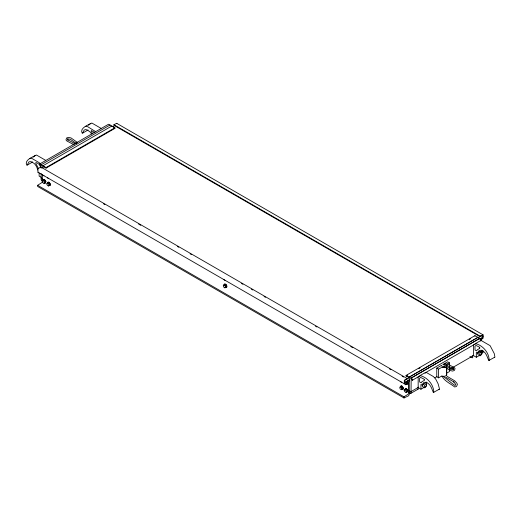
<?xml version="1.0" encoding="UTF-8"?>
<svg xmlns="http://www.w3.org/2000/svg" width="521" height="521" viewBox="0 0 521 521"><rect width="100%" height="100%" fill="white"/><g stroke="black" fill="none" stroke-linecap="round" stroke-linejoin="round"><path stroke-width="0.78" d="M42.898 167.853L42.898 166.284L46.063 168.114L114.9 128.368L114.9 127.795L108.537 124.239L39.694 163.985L39.616 164.962L40.521 166.792M404.615 380.721L404.81 380.376M425.038 373.414L425.592 372.372L426.328 372.469L433.446 376.579L435.719 379.112L438.102 383.775L439.542 389.083L433.335 392.502C431.727 388.751 430.626 383.658 425.931 382.336A7.144 4.122 60 0 0 422.863 383.619L422.095 385.097L420.935 384.433L420.935 389.226L418.168 387.631L418.168 376.755M473.556 344.778L473.556 355.648L476.324 357.25L476.324 352.45L477.483 353.121L478.252 351.642A7.144 4.122 60 0 1 481.326 350.353C486.015 351.682 487.122 356.768 488.731 360.525L494.93 357.106L494.253 353.544L490.092 345.644L480.981 340.395L475.445 343.593L474.892 344.635L474.572 344.088M425.592 372.372L420.056 375.569L419.496 376.611L419.177 376.064M480.636 341.008L480.981 340.395M42.885 180.487L42.318 181.295L42.885 182.747L44.018 183.405L45.614 181.998L45.047 180.546L43.914 179.888L42.885 180.487L44.018 181.139L44.585 182.597L44.018 183.405M43.347 180.696L43.914 179.888M46.773 183.861L48.368 182.461L49.495 183.112L50.062 184.571L49.495 185.372L48.466 185.971L47.339 185.32L46.773 183.861L48.368 182.461M48.466 185.971L50.062 184.571M223.828 284.928L223.262 285.736L223.828 287.195L224.955 287.846L226.55 286.446L225.984 284.987L224.857 284.336L223.828 284.928L224.955 285.586L225.521 287.038L224.955 287.846M400.258 386.816L399.692 387.617L400.258 389.076L401.385 389.728L402.98 388.327L402.414 386.869L401.281 386.217L400.258 386.816L401.385 387.468L401.952 388.927L401.385 389.728M400.721 387.018L401.281 386.217M404.706 384.107L405.839 384.758L407.429 383.358L406.868 381.9M407.429 383.358L405.839 384.758M404.14 390.19L405.735 388.783L406.868 389.441L407.429 390.893L406.868 391.701L405.839 392.3L404.706 391.642L404.14 390.19L405.735 388.783M405.839 392.3L407.429 390.893M446.757 367.253L446.588 375.374L444.81 376.266L441.378 376.227L438.591 377.836L436.761 376.781L436.761 368.1L441.548 365.332L442.296 366.83L445.364 366.784M433.759 392.573C433.96 384.98 427.572 377.321 420.056 375.569M489.154 360.597C489.349 352.997 482.96 345.345 475.445 343.593M45.555 160.273L36.45 155.004C33.253 156.762 24.031 159.908 26.734 165.066L27.411 164.864L28.733 162.103L29.912 161.601L31.358 161.764L34.139 163.444A7.144 4.122 60 0 1 37.206 168.276L37.786 170.048M100.944 128.29L91.839 123.021C88.642 124.779 79.42 127.932 82.123 133.083L82.8 132.881L84.122 130.12L85.301 129.625L86.746 129.788L89.527 131.461A7.144 4.122 60 0 1 91.488 133.91M74.822 143.633L74.425 143.314L73.897 144.688L66.877 140.989L65.998 139.921L66.519 138.052L68.29 137.388L71.006 137.915L77.518 142.533M41.283 164.688L110.12 124.942M43.061 165.717L111.904 125.971M43.178 180.123L43.673 179.621L44.474 179.784L45.776 181.621L45.275 183.099L44.474 182.936M43.373 180.012L43.868 179.511L44.676 179.667L45.972 181.51L45.477 182.982L44.676 182.825M47.828 182.578L48.323 182.076L49.124 182.239L50.42 184.076L49.925 185.554L49.124 185.391M224.115 284.564L224.811 283.952L225.613 284.114L226.909 285.951L226.909 286.928L226.218 287.54L225.417 287.377M400.545 386.452L401.242 385.833L402.043 385.996L403.339 387.832L403.339 388.809L402.648 389.421L401.847 389.259M405.195 388.907L405.69 388.405L406.491 388.562L407.793 390.405L407.298 391.877L406.491 391.714M33.044 157.225L35.428 155.317M88.433 125.242L90.817 123.34M423.925 383.756L422.498 385.533L422.498 386.549L423.059 386.999M44.018 181.139L45.047 180.546M44.585 182.597L45.614 181.998M47.339 183.06L48.466 183.711L49.495 183.112M224.955 285.586L225.984 284.987M225.521 287.038L226.55 286.446M401.385 387.468L402.414 386.869M401.952 388.927L402.98 388.327M404.706 389.382L405.839 390.034L406.868 389.441M27.157 165.144L32.699 161.946M82.546 133.168L88.088 129.97M407.09 379.06L407.09 378.493L40.716 166.967L37.942 168.791L37.942 172.243L404.309 383.762L408.581 381.73L408.516 393.935L404.003 396.833L37.629 185.307L37.629 186.453L404.003 397.979L408.672 395.739L410.053 392.424M113.91 124.714L480.284 336.234L480.284 336.8L113.91 125.281L113.91 124.714L116.691 123.327L483.058 334.847L483.058 338.292L481.274 339.542M41.126 168.081L43.94 166.459M112.849 126.675L114.959 125.457M39.694 163.985L46.063 167.541L114.9 127.795M37.629 185.307L42.149 182.409L42.403 174.522M409.265 392.88L409.265 377.803L406.1 375.98L406.1 375.407L474.937 335.661L481.13 339.217L481.111 340.565M406.1 375.98L407.5 375.166M418.741 368.679L420.147 367.865M469.323 339.477L470.723 338.663M477.939 337.302L409.141 377.145L477.985 337.4M407.09 378.493L404.309 380.31L404.309 383.762M480.284 336.234L483.058 334.847M409.558 377.549L404.635 380.389L404.615 382.661L408.672 380.545L409.265 381.118M478.467 337.758C483.976 332.19 484.556 338.227 479.984 339.373M479.717 338.324L410.926 378.174L479.763 338.429M404.635 382.447L409.558 379.601M479.874 339.002L481.984 337.784L481.984 335.732M409.265 390.372L409.558 391.134L411.043 391.577L411.173 378.832L412.059 379.34L412.267 380.31L419.294 376.26M426.321 372.202L474.787 344.218M436.761 368.1L438.591 369.155L441.378 367.546L445.208 367.494M447.383 364.081L449.473 362.87L449.473 365.241M411.043 391.577L418.773 387.116M422.095 385.097L426.94 382.303M434.924 377.784L437.034 376.572M449.682 369.272L473.563 355.478M477.483 353.121L482.335 350.32M481.378 352.157L483.371 351.004L483.371 352.15L481.397 353.29M410.646 393.446L418.057 389.167M446.757 375.146L446.686 373.16L449.473 371.551L449.473 366.817M420.935 389.226L426.471 386.028L426.471 382.03M476.324 357.25L481.866 354.052L481.866 350.053M85.281 126.538L86.297 126.219L87.554 126.623L95.408 131.487M29.886 158.514L30.908 158.202L32.165 158.605L39.283 162.715L40.364 164.486M37.942 172.243L38.346 172.223M444.713 364.798L442.857 364.583L447.643 361.815L449.473 362.87M494.266 357.328L494.69 357.399M438.877 389.304L439.301 389.376M48.928 185.509L49.729 185.671L50.224 185.163L49.729 183.118L48.127 182.194L47.626 183.666M224.61 284.062L226.218 284.994L226.713 287.038M406.295 384.296L407.096 384.452L407.793 383.84L407.298 381.789M401.04 385.944L402.648 386.875L403.143 388.92M402.043 389.148L402.844 389.311M406.295 391.831L407.096 391.994L407.591 391.492L407.096 389.441L405.494 388.516L404.999 389.995M42.488 179.263L41.179 178.182L41.113 179.302A1.12 0.645 60 0 0 41.908 180.676M42.598 179.27L41.113 178L41.113 173.369M453.387 368.744L446.504 365.169L446.178 364.733L446.575 363.905L447.148 363.827L454.175 367.481L455.08 368.575L454.423 370.418L452.703 371.063L450.04 370.542L443.69 366.126M74.425 143.314L67.522 139.68L68.01 140.045L67.469 139.394L67.743 138.873L67.333 139.335L68.42 138.925L70.433 139.322L76.58 143.679M113.637 127.638L114.9 128.368M472.189 355.68L472.703 356.051L472.762 357.25A1.12 0.645 60 0 1 471.974 357.706L469.87 356.488M406.1 375.407L412.287 378.962L412.267 380.31M103.425 203.744L104.832 204.558M138.651 224.082L140.768 225.3M177.4 246.453L178.814 247.267M190.087 253.779L191.494 254.593M241.516 283.47L242.923 284.284M251.382 289.168L252.789 289.982M264.062 296.488L265.469 297.302M315.498 326.185L316.905 326.993M350.724 346.524L352.834 347.741M389.474 368.894L390.88 369.708M402.153 376.214L403.567 377.028M42.885 175.212L44.018 175.864M47.339 177.778L48.466 178.436M223.828 279.653L224.955 280.305M400.258 381.535L401.385 382.193M41.211 177.309L39.134 176.105L39.134 172.907M408.848 392.528L410.255 393.342A1.12 0.645 60 0 0 411.043 392.88L410.978 391.688L409.675 391.258L409.265 390.398M447.005 376.279L454.722 380.818L456.891 383.195L457.405 384.446L456.539 386.419L454.748 387.018C450.515 383.58 444.185 381.098 441.906 375.875M444.081 364.654L450.496 369.122L452.593 369.532L453.758 369.089L453.257 369.441L453.53 368.927L452.99 368.275M445.924 377.263L453.993 382.056L453.674 381.815L455.829 384.518L455.002 385.514C451.127 382.909 447.559 379.575 443.716 376.748M478.454 355.022L477.887 354.573L478.454 352.45L479.32 351.773L480.082 351.844L480.382 352.619M417.966 387.422L418.168 388.77A1.12 0.645 60 0 1 417.373 389.226M94.868 132.692L91.273 130.511L91.182 131.455L92.582 133.526M116.691 123.327L116.88 123.685M407.096 381.906L407.591 383.951M405.839 382.499L406.4 383.957M405.839 390.034L406.4 391.492M48.466 183.711L49.033 185.17M41.113 166.42L40.983 165.105C39.264 165.404 38.775 163.301 35.884 162.493L35.793 163.431L38.587 168.732M446.686 364.479L446.757 366.465M474.937 335.661L474.937 336.234M446.686 365.273L446.686 366.849M446.686 368.425L446.686 373.16M438.591 369.155L438.591 377.836M404.003 396.833L404.003 397.979M46.063 167.541L46.063 168.114M40.716 166.967L40.716 167.541M424.4 379.855L424.276 380.415L421.906 381.743L421.274 382.857L419.666 382.043L419.548 378.318L420.597 377.399L423.827 379.021L424.4 379.855M479.789 347.878L479.665 348.432L477.295 349.767L476.663 350.88L475.054 350.066L474.937 346.335L475.986 345.423L479.216 347.038L479.789 347.878M426.412 385.423L425.351 387.5L424.485 387.826L423.918 387.37L424.485 385.253L425.351 384.576L426.113 384.641L426.412 385.423M481.808 353.446L480.74 355.517L479.874 355.843L479.313 355.394L479.874 353.271L480.74 352.593L481.502 352.665L481.808 353.446M445.676 363.86L445.181 364.309L444.289 364.172L444.237 363.645L445.676 363.86"/></g></svg>
